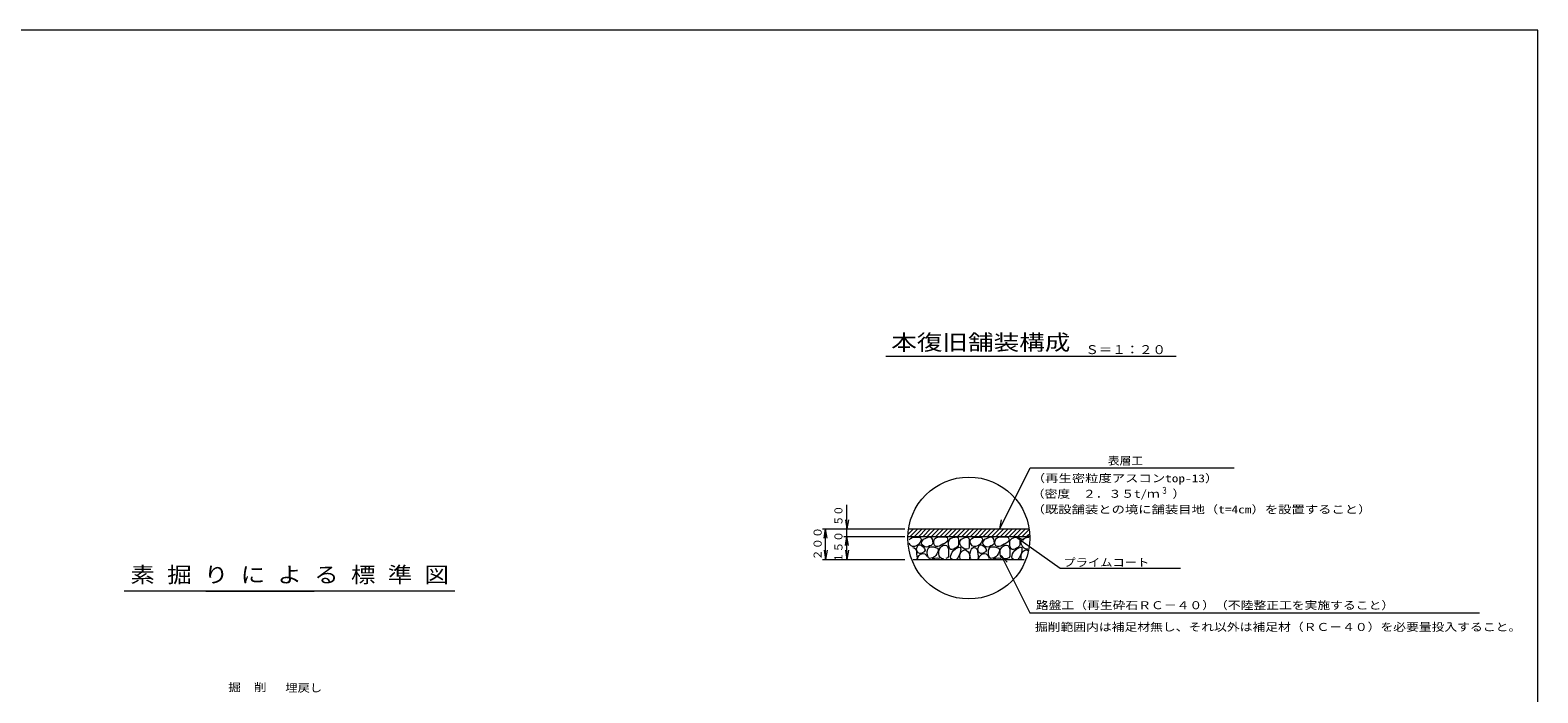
# Model space of a CAD drawing. Units: millimetres on the paper. Extents: x -398 to 398, y -282 to 282.
# Drawn here: x -96.8 to 398, y 64.5 to 282 of the extents above; entities that cross this region are included whole.
import ezdxf
from ezdxf.enums import TextEntityAlignment as Align

# ---------------------------------------------------------------- set-up
doc = ezdxf.new("R2010")
doc.units = ezdxf.units.MM
for name, color, linetype, lineweight in [('0-1__0-1__2-0_', 7, 'Continuous', 18), ('0-2__0-2__2-1_', 7, 'Continuous', 18), ('0-4__0-4__2-3_', 7, 'Continuous', 18), ('2-0', 7, 'Continuous', 18)]:
    doc.layers.add(name, color=color, linetype=linetype, lineweight=lineweight)
doc.styles.add('ＭＳ ゴシック', font='')
doc.styles.get('ＭＳ ゴシック').set_extended_font_data('MS Gothic')

msp = doc.modelspace()

# ---------------------------------------------------------------- linework, layer by layer
at = {"layer": '0-1__0-1__2-0_'}
for p, q in [((42.587, 97.857), (-65.95, 97.857)), ((-39.147, 97.857), (-3.565, 97.857))]:
    msp.add_line(p, q, dxfattribs=at)
at = {"layer": '0-2__0-2__2-1_'}
for p, q in [((184.044, 175.013), (279.281, 175.013)), ((171.26, 118.325), (171.26, 126.225)), ((170.76, 121.325), (171.26, 118.325)), ((171.76, 121.325), (171.26, 118.325)), ((221.432, 118.325), (222.034, 121.264)), ((163.26, 118.325), (190.266, 118.325)), ((163.76, 115.325), (164.26, 118.325)), ((164.26, 108.325), (164.26, 118.325)), ((164.76, 115.325), (164.26, 118.325)), ((170.26, 115.825), (190.266, 115.825)), ((170.76, 112.825), (171.26, 115.825)), ((171.26, 115.825), (171.26, 118.325)), ((171.26, 108.325), (171.26, 115.825)), ((171.76, 112.825), (171.26, 115.825)), ((191.266, 115.825), (231.254, 115.825)), ((191.266, 115.825), (231.254, 115.825)), ((191.266, 115.825), (231.254, 115.825)), ((191.266, 115.825), (231.254, 115.825)), ((191.485, 118.325), (231.035, 118.325)), ((191.485, 118.325), (231.035, 118.325)), ((191.485, 116.746), (193.065, 118.325)), ((191.485, 118.16), (191.65, 118.325)), ((191.979, 115.825), (194.479, 118.325)), ((193.393, 115.825), (195.893, 118.325)), ((194.807, 115.825), (197.307, 118.325)), ((195.906, 114.314), (195.976, 114.385)), ((196.221, 115.825), (198.721, 118.325)), ((197.636, 115.825), (200.136, 118.325)), ((199.05, 115.825), (201.55, 118.325)), ((199.948, 115.029), (200.019, 115.1)), ((200.464, 115.825), (202.964, 118.325)), ((201.878, 115.825), (204.378, 118.325)), ((203.293, 115.825), (205.793, 118.325)), ((204.707, 115.825), (207.207, 118.325)), ((204.727, 114.634), (204.798, 114.705)), ((206.121, 115.825), (208.621, 118.325)), ((207.535, 115.825), (210.035, 118.325)), ((208.354, 114.389), (208.424, 114.46)), ((208.949, 115.825), (211.449, 118.325)), ((210.364, 115.825), (212.864, 118.325)), ((211.744, 114.656), (211.815, 114.727)), ((211.778, 115.825), (214.278, 118.325)), ((213.192, 115.825), (215.692, 118.325)), ((214.606, 115.825), (217.106, 118.325)), ((216.011, 114.314), (216.082, 114.385)), ((216.02, 115.825), (218.52, 118.325)), ((217.435, 115.825), (219.935, 118.325)), ((218.849, 115.825), (221.349, 118.325)), ((220.054, 115.029), (220.124, 115.1)), ((220.263, 115.825), (222.763, 118.325)), ((221.677, 115.825), (224.177, 118.325)), ((223.091, 115.825), (225.591, 118.325)), ((224.506, 115.825), (227.006, 118.325)), ((224.832, 114.634), (224.903, 114.705)), ((225.92, 115.825), (228.42, 118.325)), ((226.53, 115.816), (229.348, 114.784)), ((227.334, 115.825), (229.834, 118.325)), ((228.459, 114.389), (228.53, 114.46)), ((228.748, 115.825), (230.872, 117.949)), ((230.163, 115.825), (230.872, 116.534)), ((230.446, 115.825), (231.207, 116.587)), ((163.76, 111.325), (164.26, 108.325)), ((164.76, 111.325), (164.26, 108.325)), ((170.76, 111.325), (171.26, 108.325)), ((171.76, 111.325), (171.26, 108.325)), ((194.387, 108.53), (194.586, 109.113)), ((194.551, 109.077), (194.622, 109.148)), ((197.73, 111.616), (197.8, 111.687)), ((201.548, 111.637), (201.619, 111.708)), ((205.772, 110.645), (205.843, 110.716)), ((208.428, 110.176), (208.499, 110.247)), ((211.894, 111.168), (211.964, 111.239)), ((214.492, 108.53), (214.692, 109.113)), ((214.656, 109.077), (214.727, 109.148)), ((217.835, 111.616), (217.906, 111.687)), ((221.654, 111.637), (221.724, 111.708)), ((221.848, 109.603), (231.237, 90.825)), ((221.848, 109.603), (223.838, 107.359)), ((225.878, 110.645), (225.948, 110.716)), ((228.534, 110.176), (228.604, 110.247)), ((163.26, 108.325), (190.266, 108.325)), ((193.007, 108.325), (229.425, 108.325)), ((231.237, 90.825), (378.818, 90.825))]:
    msp.add_line(p, q, dxfattribs=at)
for points in [[(221.432, 118.325), (231.432, 138.325), (298.357, 138.325)], [(191.674, 114.691), (192.105, 115.18), (192.694, 115.475), (193.326, 115.618), (193.882, 115.651), (194.414, 115.661), (194.989, 115.622), (195.448, 115.435), (195.632, 115.001), (195.509, 114.428), (195.292, 113.923), (194.988, 113.483), (194.608, 113.102), (194.056, 112.806), (193.384, 112.578), (192.748, 112.515), (192.304, 112.718), (191.998, 113.131), (191.709, 113.601)], [(226.53, 115.816), (241.228, 105.482), (280.766, 105.482)], [(230.675, 111.651), (230.054, 111.719), (229.47, 111.954), (229.049, 112.291), (228.755, 112.73), (228.492, 113.254), (228.368, 113.83), (228.494, 114.425)], [(228.494, 114.425), (228.965, 114.952), (229.642, 115.331), (230.362, 115.559), (230.958, 115.63)], [(192.922, 112.227), (193.355, 112.113), (193.714, 111.803), (193.957, 111.345), (194.042, 110.787), (194.082, 110.116), (194.22, 109.395), (194.272, 108.738), (194.053, 108.259)], [(194.586, 109.113), (194.945, 109.627), (195.377, 109.977), (195.851, 110.175), (196.336, 110.233), (196.815, 110.095), (197.277, 109.734), (197.623, 109.225)], [(199.245, 108.454), (200.052, 108.738), (200.881, 108.86), (201.445, 108.729), (201.648, 108.272)], [(202.984, 108.525), (202.289, 108.623), (201.818, 108.899), (201.575, 109.438), (201.421, 110.182), (201.407, 110.978), (201.584, 111.673)], [(201.584, 111.673), (201.966, 112.223), (202.449, 112.654), (202.974, 112.933), (203.482, 113.027), (203.914, 112.888), (204.269, 112.523), (204.508, 112.01), (204.592, 111.427), (204.583, 110.743), (204.614, 109.993), (204.56, 109.306), (204.293, 108.814), (203.714, 108.592)], [(205.771, 108.318), (205.402, 108.633), (205.259, 109.058), (205.325, 109.553), (205.531, 110.1), (205.808, 110.681)], [(205.808, 110.681), (206.252, 111.27), (206.87, 111.785), (207.531, 112.148), (208.101, 112.281), (208.432, 112.228), (208.568, 112.054), (208.587, 111.732), (208.57, 111.235), (208.398, 110.501), (208.07, 109.641), (207.657, 108.844), (207.226, 108.302)], [(208.376, 108.326), (208.311, 109.394), (208.464, 110.211)], [(208.464, 110.211), (208.796, 110.739), (209.169, 111.118), (209.584, 111.345), (210.042, 111.417), (210.535, 111.241), (211.026, 110.795), (211.401, 110.202), (211.546, 109.582), (211.511, 108.934), (211.484, 108.265)], [(211.918, 108.505), (211.713, 109.031), (211.644, 109.75), (211.714, 110.521), (211.929, 111.203)], [(211.929, 111.203), (212.186, 111.702), (212.394, 112.019), (212.645, 112.184), (213.028, 112.227), (213.461, 112.113), (213.82, 111.803), (214.063, 111.345), (214.148, 110.787), (214.187, 110.116), (214.325, 109.395), (214.377, 108.738), (214.158, 108.259)], [(214.692, 109.113), (215.051, 109.627), (215.482, 109.977), (215.956, 110.175), (216.441, 110.233), (216.921, 110.095), (217.382, 109.734), (217.728, 109.225), (217.86, 108.643)], [(219.35, 108.454), (220.157, 108.738), (220.986, 108.86), (221.55, 108.729), (221.753, 108.272)], [(225.877, 108.318), (225.508, 108.633), (225.364, 109.058), (225.43, 109.553), (225.637, 110.1), (225.913, 110.681)], [(225.913, 110.681), (226.357, 111.27), (226.976, 111.785), (227.637, 112.148), (228.206, 112.281), (228.538, 112.228), (228.673, 112.054), (228.692, 111.732), (228.676, 111.235), (228.503, 110.501), (228.176, 109.641), (227.762, 108.844), (227.332, 108.302)], [(228.481, 108.326), (228.416, 109.394), (228.569, 110.211)], [(228.569, 110.211), (228.901, 110.739), (229.274, 111.118), (229.69, 111.345), (230.148, 111.417), (230.641, 111.241)]]:
    msp.add_lwpolyline(points, dxfattribs=at)
for points in [[(195.941, 114.35), (196.435, 114.901), (197.164, 115.331), (197.935, 115.61), (198.554, 115.705), (198.949, 115.492), (199.224, 114.966), (199.382, 114.292), (199.429, 113.635), (199.232, 113.173), (198.849, 112.91), (198.381, 112.711), (197.925, 112.441), (197.446, 112.293), (196.936, 112.391), (196.461, 112.655), (196.09, 113.006), (195.86, 113.321), (195.736, 113.574), (195.751, 113.879)], [(199.984, 115.065), (200.601, 115.505), (201.601, 115.694), (202.643, 115.731), (203.386, 115.715), (203.794, 115.651), (204.098, 115.451), (204.286, 115.103), (204.346, 114.595), (204.051, 114.059), (203.452, 113.635), (202.767, 113.275), (202.213, 112.931), (201.684, 112.671), (201.064, 112.519), (200.479, 112.534), (200.058, 112.771), (199.84, 113.235), (199.741, 113.814), (199.782, 114.445)], [(204.762, 114.67), (205.256, 115.171), (205.985, 115.491), (206.756, 115.66), (207.376, 115.705), (207.709, 115.431), (207.848, 114.769), (207.871, 113.959), (207.856, 113.241), (207.732, 112.766), (207.51, 112.478), (207.203, 112.254), (206.821, 111.971), (206.344, 111.699), (205.837, 111.522), (205.366, 111.511), (204.997, 111.737), (204.753, 112.3), (204.6, 113.099), (204.586, 113.951)], [(208.389, 114.425), (208.86, 114.952), (209.537, 115.331), (210.257, 115.559), (210.853, 115.63), (211.198, 115.441), (211.362, 114.966), (211.411, 114.343), (211.408, 113.71), (211.397, 113.137), (211.425, 112.633), (211.367, 112.192), (211.098, 111.811), (210.57, 111.651), (209.949, 111.719), (209.364, 111.954), (208.944, 112.291), (208.65, 112.73), (208.386, 113.254), (208.263, 113.83)], [(211.78, 114.691), (212.21, 115.18), (212.8, 115.475), (213.431, 115.618), (213.988, 115.651), (214.519, 115.661), (215.094, 115.622), (215.554, 115.435), (215.737, 115.001), (215.615, 114.428), (215.397, 113.923), (215.094, 113.483), (214.713, 113.102), (214.161, 112.806), (213.489, 112.578), (212.853, 112.515), (212.409, 112.718), (212.104, 113.131), (211.814, 113.601), (211.665, 114.122)], [(216.046, 114.35), (216.54, 114.901), (217.269, 115.331), (218.04, 115.61), (218.66, 115.705), (219.054, 115.492), (219.329, 114.966), (219.488, 114.292), (219.534, 113.635), (219.337, 113.173), (218.954, 112.91), (218.486, 112.711), (218.03, 112.441), (217.552, 112.293), (217.041, 112.391), (216.566, 112.655), (216.196, 113.006), (215.965, 113.321), (215.841, 113.574), (215.857, 113.879)], [(220.089, 115.065), (220.706, 115.505), (221.706, 115.694), (222.749, 115.731), (223.492, 115.715), (223.9, 115.651), (224.204, 115.451), (224.392, 115.103), (224.452, 114.595), (224.156, 114.059), (223.557, 113.635), (222.872, 113.275), (222.318, 112.931), (221.79, 112.671), (221.169, 112.519), (220.584, 112.534), (220.164, 112.771), (219.945, 113.235), (219.846, 113.814), (219.888, 114.445)], [(224.868, 114.67), (225.362, 115.171), (226.09, 115.491), (226.861, 115.66), (227.481, 115.705), (227.814, 115.431), (227.953, 114.769), (227.976, 113.959), (227.961, 113.241), (227.837, 112.766), (227.616, 112.478), (227.309, 112.254), (226.926, 111.971), (226.449, 111.699), (225.942, 111.522), (225.471, 111.511), (225.102, 111.737), (224.859, 112.3), (224.705, 113.099), (224.691, 113.951)], [(194.298, 112.281), (194.534, 112.745), (194.694, 112.985), (194.897, 113.073), (195.258, 113.081), (195.776, 112.915), (196.322, 112.491), (196.752, 111.92), (196.922, 111.31), (196.577, 110.764), (195.882, 110.39), (195.131, 110.26), (194.618, 110.446), (194.361, 110.838), (194.178, 111.259), (194.135, 111.733)], [(197.765, 111.651), (198.047, 112.115), (198.31, 112.355), (198.616, 112.443), (199.024, 112.451), (199.63, 112.412), (200.37, 112.267), (200.995, 111.974), (201.253, 111.491), (201.094, 110.844), (200.796, 110.174), (200.412, 109.568), (199.994, 109.113), (199.491, 108.84), (198.925, 108.663), (198.395, 108.652), (198, 108.878), (197.756, 109.416), (197.602, 110.161), (197.589, 110.957)], [(214.404, 112.281), (214.639, 112.745), (214.8, 112.985), (215.002, 113.073), (215.364, 113.081), (215.882, 112.915), (216.428, 112.491), (216.858, 111.92), (217.028, 111.31), (216.683, 110.764), (215.988, 110.39), (215.237, 110.26), (214.724, 110.446), (214.467, 110.838), (214.284, 111.259), (214.241, 111.733)], [(217.87, 111.651), (218.153, 112.115), (218.416, 112.355), (218.721, 112.443), (219.129, 112.451), (219.735, 112.412), (220.476, 112.267), (221.1, 111.974), (221.358, 111.491), (221.199, 110.844), (220.901, 110.174), (220.517, 109.568), (220.1, 109.113), (219.596, 108.84), (219.03, 108.663), (218.501, 108.652), (218.105, 108.878), (217.861, 109.416), (217.708, 110.161), (217.694, 110.957)], [(221.689, 111.673), (222.071, 112.223), (222.554, 112.654), (223.08, 112.933), (223.588, 113.027), (224.019, 112.888), (224.374, 112.523), (224.614, 112.01), (224.697, 111.427), (224.688, 110.743), (224.72, 109.993), (224.666, 109.306), (224.398, 108.814), (223.82, 108.592), (223.089, 108.525), (222.394, 108.623), (221.924, 108.899), (221.68, 109.438), (221.526, 110.182), (221.513, 110.978)]]:
    msp.add_lwpolyline(points, close=True, dxfattribs=at)
msp.add_circle((211.26, 115.333), 20, dxfattribs=at)
msp.add_circle((211.26, 115.333), 20, dxfattribs=at)
at = {"layer": '0-4__0-4__2-3_'}
msp.add_lwpolyline([(-398, 282), (-398, -282), (398, -282), (398, 282)], close=True, dxfattribs=at)

# ---------------------------------------------------------------- texts
at = {"layer": '0-1__0-1__2-0_', "style": 'ＭＳ ゴシック'}
for s, width, p in [('本復旧舗装構成', 1.2, (185.786, 175.44)), ('素 掘 り に よ る 標 準 図', 1.15, (-63.91, 99.178))]:
    msp.add_text(s, height=5.132, dxfattribs=dict(at, width=width)).set_placement(p, align=Align.BOTTOM_LEFT)
at = {"layer": '0-2__0-2__2-1_', "style": 'ＭＳ ゴシック'}
for s, height, width, p in [('Ｓ＝１：２０', 2.933, 1.1, (249.52, 174.811)), ('表層工', 2.566, 1.1, (256.885, 138.609)), ('（再生密粒度アスコンtop-13）', 2.566, 1.25, (231.931, 132.86)), ('（密度\u3000２．３５t/ｍ  ）', 2.566, 1.2, (231.931, 127.763)), ('３', 2.199, 0.75, (274.315, 129.178)), ('（既設舗装との境に舗装目地（t=4cm）を設置すること）', 2.566, 1.25, (231.86, 122.638)), ('プライムコート', 2.566, 1.15, (242.304, 105.233)), ('路盤工（再生砕石ＲＣ－４０）（不陸整正工を実施すること）', 2.566, 1.2, (233.251, 91.189)), ('掘削範囲内は補足材無し、それ以外は補足材（ＲＣ－４０）を必要量投入すること。', 2.566, 1.2, (232.944, 84.056))]:
    msp.add_text(s, height=height, dxfattribs=dict(at, width=width)).set_placement(p, align=Align.BOTTOM_LEFT)
for s, width, p in [('５０', 0.95, (170.562, 119.325)), ('２００', 1.05, (163.722, 107.96))]:
    msp.add_text(s, height=2.566, rotation=90, dxfattribs=dict(at, width=width)).set_placement(p, align=Align.BOTTOM_LEFT)
msp.add_text('１５０', height=2.566, rotation=90, dxfattribs=at).set_placement((170.562, 107.096), align=Align.BOTTOM_LEFT)
at = {"layer": '2-0', "style": 'ＭＳ ゴシック'}
for s, width, p in [('掘\u3000削', 1.2, (-31.815, 64.274)), ('埋戻し', 1.15, (-13.049, 64.082))]:
    msp.add_text(s, height=2.566, dxfattribs=dict(at, width=width)).set_placement(p, align=Align.BOTTOM_LEFT)

doc.saveas('drawing.dxf')
